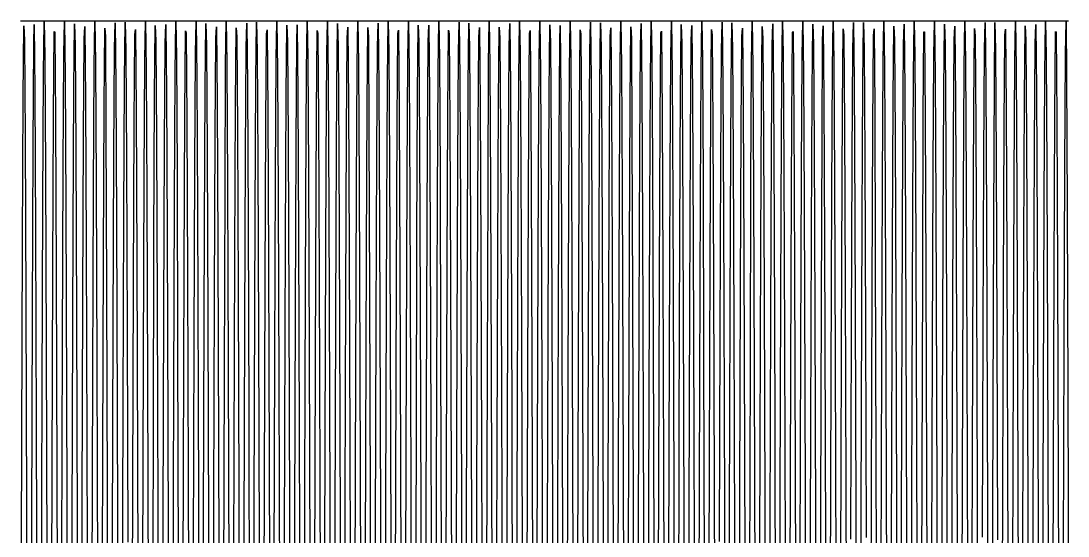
# Model space of a CAD drawing. Header units: metres. Extents: x 5 to 509, y -1 to 159.
# Drawn here: x 212.22 to 228.15, y 129.16 to 137 of the extents above; entities that cross this region are included whole.
import ezdxf

# ---------------------------------------------------------------- set-up
doc = ezdxf.new("R2010")
doc.units = ezdxf.units.M
doc.linetypes.add('DASHED', pattern=[0.6, 0.35, -0.25])
doc.layers.add('WAVE', color=7, linetype='Continuous')

msp = doc.modelspace()

# ---------------------------------------------------------------- linework, layer by layer
at = {"layer": 'WAVE', "linetype": 'DASHED'}
msp.add_lwpolyline([(212.216, 137), (212.226, 137), (212.236, 137), (212.246, 137), (212.256, 137), (212.266, 137), (212.276, 137), (212.286, 137), (212.296, 137), (212.306, 137), (212.316, 137), (212.326, 137), (212.336, 137), (212.346, 137), (212.356, 137), (212.366, 137), (212.376, 137), (212.386, 137), (212.396, 137), (212.406, 137), (212.416, 137), (212.426, 137), (212.436, 137), (212.446, 137), (212.456, 137), (212.466, 137), (212.476, 137), (212.486, 137), (212.496, 137), (212.506, 137), (212.516, 137), (212.526, 137), (212.536, 137), (212.546, 137), (212.556, 137), (212.566, 137), (212.576, 137), (212.586, 137), (212.596, 137), (212.606, 137), (212.616, 137), (212.626, 137), (212.636, 137), (212.646, 137), (212.656, 137), (212.666, 137), (212.676, 137), (212.686, 137), (212.696, 137), (212.706, 137), (212.716, 137), (212.726, 137), (212.736, 137), (212.746, 137), (212.756, 137), (212.766, 137), (212.776, 137), (212.786, 137), (212.796, 137), (212.806, 137), (212.816, 137), (212.826, 137), (212.836, 137), (212.846, 137), (212.856, 137), (212.866, 137), (212.876, 137), (212.886, 137), (212.896, 137), (212.906, 137), (212.916, 137), (212.926, 137), (212.936, 137), (212.946, 137), (212.956, 137), (212.966, 137), (212.976, 137), (212.986, 137), (212.996, 137), (213.006, 137), (213.016, 137), (213.026, 137), (213.036, 137), (213.046, 137), (213.056, 137), (213.066, 137), (213.076, 137), (213.086, 137), (213.096, 137), (213.106, 137), (213.116, 137), (213.126, 137), (213.136, 137), (213.146, 137), (213.156, 137), (213.166, 137), (213.176, 137), (213.186, 137), (213.196, 137), (213.206, 137), (213.216, 137), (213.226, 137), (213.236, 137), (213.246, 137), (213.256, 137), (213.266, 137), (213.276, 137), (213.286, 137), (213.296, 137), (213.306, 137), (213.316, 137), (213.326, 137), (213.336, 137), (213.346, 137), (213.356, 137), (213.366, 137), (213.376, 137), (213.386, 137), (213.396, 137), (213.406, 137), (213.416, 137), (213.426, 137), (213.436, 137), (213.446, 137), (213.456, 137), (213.466, 137), (213.476, 137), (213.486, 137), (213.496, 137), (213.506, 137), (213.516, 137), (213.526, 137), (213.536, 137), (213.546, 137), (213.556, 137), (213.566, 137), (213.576, 137), (213.586, 137), (213.596, 137), (213.606, 137), (213.616, 137), (213.626, 137), (213.636, 137), (213.646, 137), (213.656, 137), (213.666, 137), (213.676, 137), (213.686, 137), (213.696, 137), (213.706, 137), (213.716, 137), (213.726, 137), (213.736, 137), (213.746, 137), (213.756, 137), (213.766, 137), (213.776, 137), (213.786, 137), (213.796, 137), (213.806, 137), (213.816, 137), (213.826, 137), (213.836, 137), (213.846, 137), (213.856, 137), (213.866, 137), (213.876, 137), (213.886, 137), (213.896, 137), (213.906, 137), (213.916, 137), (213.926, 137), (213.936, 137), (213.946, 137), (213.956, 137), (213.966, 137), (213.976, 137), (213.986, 137), (213.996, 137), (214.006, 137), (214.016, 137), (214.026, 137), (214.036, 137), (214.046, 137), (214.056, 137), (214.066, 137), (214.076, 137), (214.086, 137), (214.096, 137), (214.106, 137), (214.116, 137), (214.126, 137), (214.136, 137), (214.146, 137), (214.156, 137), (214.166, 137), (214.176, 137), (214.186, 137), (214.196, 137), (214.206, 137), (214.216, 137), (214.226, 137), (214.236, 137), (214.246, 137), (214.256, 137), (214.266, 137), (214.276, 137), (214.286, 137), (214.296, 137), (214.306, 137), (214.316, 137), (214.326, 137), (214.336, 137), (214.346, 137), (214.356, 137), (214.366, 137), (214.376, 137), (214.386, 137), (214.396, 137), (214.406, 137), (214.416, 137), (214.426, 137), (214.436, 137), (214.446, 137), (214.456, 137), (214.466, 137), (214.476, 137), (214.486, 137), (214.496, 137), (214.506, 137), (214.516, 137), (214.526, 137), (214.536, 137), (214.546, 137), (214.556, 137), (214.566, 137), (214.576, 137), (214.586, 137), (214.596, 137), (214.606, 137), (214.616, 137), (214.626, 137), (214.636, 137), (214.646, 137), (214.656, 137), (214.666, 137), (214.676, 137), (214.686, 137), (214.696, 137), (214.706, 137), (214.716, 137), (214.726, 137), (214.736, 137), (214.746, 137), (214.756, 137), (214.766, 137), (214.776, 137), (214.786, 137), (214.796, 137), (214.806, 137), (214.816, 137), (214.826, 137), (214.836, 137), (214.846, 137), (214.856, 137), (214.866, 137), (214.876, 137), (214.886, 137), (214.896, 137), (214.906, 137), (214.916, 137), (214.926, 137), (214.936, 137), (214.946, 137), (214.956, 137), (214.966, 137), (214.976, 137), (214.986, 137), (214.996, 137), (215.006, 137), (215.016, 137), (215.026, 137), (215.036, 137), (215.046, 137), (215.056, 137), (215.066, 137), (215.076, 137), (215.086, 137), (215.096, 137), (215.106, 137), (215.116, 137), (215.126, 137), (215.136, 137), (215.146, 137), (215.156, 137), (215.166, 137), (215.176, 137), (215.186, 137), (215.196, 137), (215.206, 137), (215.216, 137), (215.226, 137), (215.236, 137), (215.246, 137), (215.256, 137), (215.266, 137), (215.276, 137), (215.286, 137), (215.296, 137), (215.306, 137), (215.316, 137), (215.326, 137), (215.336, 137), (215.346, 137), (215.356, 137), (215.366, 137), (215.376, 137), (215.386, 137), (215.396, 137), (215.406, 137), (215.416, 137), (215.426, 137), (215.436, 137), (215.446, 137), (215.456, 137), (215.466, 137), (215.476, 137), (215.486, 137), (215.496, 137), (215.506, 137), (215.516, 137), (215.526, 137), (215.536, 137), (215.546, 137), (215.556, 137), (215.566, 137), (215.576, 137), (215.586, 137), (215.596, 137), (215.606, 137), (215.616, 137), (215.626, 137), (215.636, 137), (215.646, 137), (215.656, 137), (215.666, 137), (215.676, 137), (215.686, 137), (215.696, 137), (215.706, 137), (215.716, 137), (215.726, 137), (215.736, 137), (215.746, 137), (215.756, 137), (215.766, 137), (215.776, 137), (215.786, 137), (215.796, 137), (215.806, 137), (215.816, 137), (215.826, 137), (215.836, 137), (215.846, 137), (215.856, 137), (215.866, 137), (215.876, 137), (215.886, 137), (215.896, 137), (215.906, 137), (215.916, 137), (215.926, 137), (215.936, 137), (215.946, 137), (215.956, 137), (215.966, 137), (215.976, 137), (215.986, 137), (215.996, 137), (216.006, 137), (216.016, 137), (216.026, 137), (216.036, 137), (216.046, 137), (216.056, 137), (216.066, 137), (216.076, 137), (216.086, 137), (216.096, 137), (216.106, 137), (216.116, 137), (216.126, 137), (216.136, 137), (216.146, 137), (216.156, 137), (216.166, 137), (216.176, 137), (216.186, 137), (216.196, 137), (216.206, 137), (216.216, 137), (216.226, 137), (216.236, 137), (216.246, 137), (216.256, 137), (216.266, 137), (216.276, 137), (216.286, 137), (216.296, 137), (216.306, 137), (216.316, 137), (216.326, 137), (216.336, 137), (216.346, 137), (216.356, 137), (216.366, 137), (216.376, 137), (216.386, 137), (216.396, 137), (216.406, 137), (216.416, 137), (216.426, 137), (216.436, 137), (216.446, 137), (216.456, 137), (216.466, 137), (216.476, 137), (216.486, 137), (216.496, 137), (216.506, 137), (216.516, 137), (216.526, 137), (216.536, 137), (216.546, 137), (216.556, 137), (216.566, 137), (216.576, 137), (216.586, 137), (216.596, 137), (216.606, 137), (216.616, 137), (216.626, 137), (216.636, 137), (216.646, 137), (216.656, 137), (216.666, 137), (216.676, 137), (216.686, 137), (216.696, 137), (216.706, 137), (216.716, 137), (216.726, 137), (216.736, 137), (216.746, 137), (216.756, 137), (216.766, 137), (216.776, 137), (216.786, 137), (216.796, 137), (216.806, 137), (216.816, 137), (216.826, 137), (216.836, 137), (216.846, 137), (216.856, 137), (216.866, 137), (216.876, 137), (216.886, 137), (216.896, 137), (216.906, 137), (216.916, 137), (216.926, 137), (216.936, 137), (216.946, 137), (216.956, 137), (216.966, 137), (216.976, 137), (216.986, 137), (216.996, 137), (217.006, 137), (217.016, 137), (217.026, 137), (217.036, 137), (217.046, 137), (217.056, 137), (217.066, 137), (217.076, 137), (217.086, 137), (217.096, 137), (217.106, 137), (217.116, 137), (217.126, 137), (217.136, 137), (217.146, 137), (217.156, 137), (217.166, 137), (217.176, 137), (217.186, 137), (217.196, 137), (217.206, 137), (217.216, 137), (217.226, 137), (217.236, 137), (217.246, 137), (217.256, 137), (217.266, 137), (217.276, 137), (217.286, 137), (217.296, 137), (217.306, 137), (217.316, 137), (217.326, 137), (217.336, 137), (217.346, 137), (217.356, 137), (217.366, 137), (217.376, 137), (217.386, 137), (217.396, 137), (217.406, 137), (217.416, 137), (217.426, 137), (217.436, 137), (217.446, 137), (217.456, 137), (217.466, 137), (217.476, 137), (217.486, 137), (217.496, 137), (217.506, 137), (217.516, 137), (217.526, 137), (217.536, 137), (217.546, 137), (217.556, 137), (217.566, 137), (217.576, 137), (217.586, 137), (217.596, 137), (217.606, 137), (217.616, 137), (217.626, 137), (217.636, 137), (217.646, 137), (217.656, 137), (217.666, 137), (217.676, 137), (217.686, 137), (217.696, 137), (217.706, 137), (217.716, 137), (217.726, 137), (217.736, 137), (217.746, 137), (217.756, 137), (217.766, 137), (217.776, 137), (217.786, 137), (217.796, 137), (217.806, 137), (217.816, 137), (217.826, 137), (217.836, 137), (217.846, 137), (217.856, 137), (217.866, 137), (217.876, 137), (217.886, 137), (217.896, 137), (217.906, 137), (217.916, 137), (217.926, 137), (217.936, 137), (217.946, 137), (217.956, 137), (217.966, 137), (217.976, 137), (217.986, 137), (217.996, 137), (218.006, 137), (218.016, 137), (218.026, 137), (218.036, 137), (218.046, 137), (218.056, 137), (218.066, 137), (218.076, 137), (218.086, 137), (218.096, 137), (218.106, 137), (218.116, 137), (218.126, 137), (218.136, 137), (218.146, 137), (218.156, 137), (218.166, 137), (218.176, 137), (218.186, 137), (218.196, 137), (218.206, 137), (218.216, 137), (218.226, 137), (218.236, 137), (218.246, 137), (218.256, 137), (218.266, 137), (218.276, 137), (218.286, 137), (218.296, 137), (218.306, 137), (218.316, 137), (218.326, 137), (218.336, 137), (218.346, 137), (218.356, 137), (218.366, 137), (218.376, 137), (218.386, 137), (218.396, 137), (218.406, 137), (218.416, 137), (218.426, 137), (218.436, 137), (218.446, 137), (218.456, 137), (218.466, 137), (218.476, 137), (218.486, 137), (218.496, 137), (218.506, 137), (218.516, 137), (218.526, 137), (218.536, 137), (218.546, 137), (218.556, 137), (218.566, 137), (218.576, 137), (218.586, 137), (218.596, 137), (218.606, 137), (218.616, 137), (218.626, 137), (218.636, 137), (218.646, 137), (218.656, 137), (218.666, 137), (218.676, 137), (218.686, 137), (218.696, 137), (218.706, 137), (218.716, 137), (218.726, 137), (218.736, 137), (218.746, 137), (218.756, 137), (218.766, 137), (218.776, 137), (218.786, 137), (218.796, 137), (218.806, 137), (218.816, 137), (218.826, 137), (218.836, 137), (218.846, 137), (218.856, 137), (218.866, 137), (218.876, 137), (218.886, 137), (218.896, 137), (218.906, 137), (218.916, 137), (218.926, 137), (218.936, 137), (218.946, 137), (218.956, 137), (218.966, 137), (218.976, 137), (218.986, 137), (218.996, 137), (219.006, 137), (219.016, 137), (219.026, 137), (219.036, 137), (219.046, 137), (219.056, 137), (219.066, 137), (219.076, 137), (219.086, 137), (219.096, 137), (219.106, 137), (219.116, 137), (219.126, 137), (219.136, 137), (219.146, 137), (219.156, 137), (219.166, 137), (219.176, 137), (219.186, 137), (219.196, 137), (219.206, 137), (219.216, 137), (219.226, 137), (219.236, 137), (219.246, 137), (219.256, 137), (219.266, 137), (219.276, 137), (219.286, 137), (219.296, 137), (219.306, 137), (219.316, 137), (219.326, 137), (219.336, 137), (219.346, 137), (219.356, 137), (219.366, 137), (219.376, 137), (219.386, 137), (219.396, 137), (219.406, 137), (219.416, 137), (219.426, 137), (219.436, 137), (219.446, 137), (219.456, 137), (219.466, 137), (219.476, 137), (219.486, 137), (219.496, 137), (219.506, 137), (219.516, 137), (219.526, 137), (219.536, 137), (219.546, 137), (219.556, 137), (219.566, 137), (219.576, 137), (219.586, 137), (219.596, 137), (219.606, 137), (219.616, 137), (219.626, 137), (219.636, 137), (219.646, 137), (219.656, 137), (219.666, 137), (219.676, 137), (219.686, 137), (219.696, 137), (219.706, 137), (219.716, 137), (219.726, 137), (219.736, 137), (219.746, 137), (219.756, 137), (219.766, 137), (219.776, 137), (219.786, 137), (219.796, 137), (219.806, 137), (219.816, 137), (219.826, 137), (219.836, 137), (219.846, 137), (219.856, 137), (219.866, 137), (219.876, 137), (219.886, 137), (219.896, 137), (219.906, 137), (219.916, 137), (219.926, 137), (219.936, 137), (219.946, 137), (219.956, 137), (219.966, 137), (219.976, 137), (219.986, 137), (219.996, 137), (220.006, 137), (220.016, 137), (220.026, 137), (220.036, 137), (220.046, 137), (220.056, 137), (220.066, 137), (220.076, 137), (220.086, 137), (220.096, 137), (220.106, 137), (220.116, 137), (220.126, 137), (220.136, 137), (220.146, 137), (220.156, 137), (220.166, 137), (220.176, 137), (220.186, 137), (220.196, 137), (220.206, 137), (220.216, 137), (220.226, 137), (220.236, 137), (220.246, 137), (220.256, 137), (220.266, 137), (220.276, 137), (220.286, 137), (220.296, 137), (220.306, 137), (220.316, 137), (220.326, 137), (220.336, 137), (220.346, 137), (220.356, 137), (220.366, 137), (220.376, 137), (220.386, 137), (220.396, 137), (220.406, 137), (220.416, 137), (220.426, 137), (220.436, 137), (220.446, 137), (220.456, 137), (220.466, 137), (220.476, 137), (220.486, 137), (220.496, 137), (220.506, 137), (220.516, 137), (220.526, 137), (220.536, 137), (220.546, 137), (220.556, 137), (220.566, 137), (220.576, 137), (220.586, 137), (220.596, 137), (220.606, 137), (220.616, 137), (220.626, 137), (220.636, 137), (220.646, 137), (220.656, 137), (220.666, 137), (220.676, 137), (220.686, 137), (220.696, 137), (220.706, 137), (220.716, 137), (220.726, 137), (220.736, 137), (220.746, 137), (220.756, 137), (220.766, 137), (220.776, 137), (220.786, 137), (220.796, 137), (220.806, 137), (220.816, 137), (220.826, 137), (220.836, 137), (220.846, 137), (220.856, 137), (220.866, 137), (220.876, 137), (220.886, 137), (220.896, 137), (220.906, 137), (220.916, 137), (220.926, 137), (220.936, 137), (220.946, 137), (220.956, 137), (220.966, 137), (220.976, 137), (220.986, 137), (220.996, 137), (221.006, 137), (221.016, 137), (221.026, 137), (221.036, 137), (221.046, 137), (221.056, 137), (221.066, 137), (221.076, 137), (221.086, 137), (221.096, 137), (221.106, 137), (221.116, 137), (221.126, 137), (221.136, 137), (221.146, 137), (221.156, 137), (221.166, 137), (221.176, 137), (221.186, 137), (221.196, 137), (221.206, 137), (221.216, 137), (221.226, 137), (221.236, 137), (221.246, 137), (221.256, 137), (221.266, 137), (221.276, 137), (221.286, 137), (221.296, 137), (221.306, 137), (221.316, 137), (221.326, 137), (221.336, 137), (221.346, 137), (221.356, 137), (221.366, 137), (221.376, 137), (221.386, 137), (221.396, 137), (221.406, 137), (221.416, 137), (221.426, 137), (221.436, 137), (221.446, 137), (221.456, 137), (221.466, 137), (221.476, 137), (221.486, 137), (221.496, 137), (221.506, 137), (221.516, 137), (221.526, 137), (221.536, 137), (221.546, 137), (221.556, 137), (221.566, 137), (221.576, 137), (221.586, 137), (221.596, 137), (221.606, 137), (221.616, 137), (221.626, 137), (221.636, 137), (221.646, 137), (221.656, 137), (221.666, 137), (221.676, 137), (221.686, 137), (221.696, 137), (221.706, 137), (221.716, 137), (221.726, 137), (221.736, 137), (221.746, 137), (221.756, 137), (221.766, 137), (221.776, 137), (221.786, 137), (221.796, 137), (221.806, 137), (221.816, 137), (221.826, 137), (221.836, 137), (221.846, 137), (221.856, 137), (221.866, 137), (221.876, 137), (221.886, 137), (221.896, 137), (221.906, 137), (221.916, 137), (221.926, 137), (221.936, 137), (221.946, 137), (221.956, 137), (221.966, 137), (221.976, 137), (221.986, 137), (221.996, 137), (222.006, 137), (222.016, 137), (222.026, 137), (222.036, 137), (222.046, 137), (222.056, 137), (222.066, 137), (222.076, 137), (222.086, 137), (222.096, 137), (222.106, 137), (222.116, 137), (222.126, 137), (222.136, 137), (222.146, 137), (222.156, 137), (222.166, 137), (222.176, 137), (222.186, 137), (222.196, 137), (222.206, 137), (222.216, 137), (222.226, 137), (222.236, 137), (222.246, 137), (222.256, 137), (222.266, 137), (222.276, 137), (222.286, 137), (222.296, 137), (222.306, 137), (222.316, 137), (222.326, 137), (222.336, 137), (222.346, 137), (222.356, 137), (222.366, 137), (222.376, 137), (222.386, 137), (222.396, 137), (222.406, 137), (222.416, 137), (222.426, 137), (222.436, 137), (222.446, 137), (222.456, 137), (222.466, 137), (222.476, 137), (222.486, 137), (222.496, 137), (222.506, 137), (222.516, 137), (222.526, 137), (222.536, 137), (222.546, 137), (222.556, 137), (222.566, 137), (222.576, 137), (222.586, 137), (222.596, 137), (222.606, 137), (222.616, 137), (222.626, 137), (222.636, 137), (222.646, 137), (222.656, 137), (222.666, 137), (222.676, 137), (222.686, 137), (222.696, 137), (222.706, 137), (222.716, 137), (222.726, 137), (222.736, 137), (222.746, 137), (222.756, 137), (222.766, 137), (222.776, 137), (222.786, 137), (222.796, 137), (222.806, 137), (222.816, 137), (222.826, 137), (222.836, 137), (222.846, 137), (222.856, 137), (222.866, 137), (222.876, 137), (222.886, 137), (222.896, 137), (222.906, 137), (222.916, 137), (222.926, 137), (222.936, 137), (222.946, 137), (222.956, 137), (222.966, 137), (222.976, 137), (222.986, 137), (222.996, 137), (223.006, 137), (223.016, 137), (223.026, 137), (223.036, 137), (223.046, 137), (223.056, 137), (223.066, 137), (223.076, 137), (223.086, 137), (223.096, 137), (223.106, 137), (223.116, 137), (223.126, 137), (223.136, 137), (223.146, 137), (223.156, 137), (223.166, 137), (223.176, 137), (223.186, 137), (223.196, 137), (223.206, 137), (223.216, 137), (223.226, 137), (223.236, 137), (223.246, 137), (223.256, 137), (223.266, 137), (223.276, 137), (223.286, 137), (223.296, 137), (223.306, 137), (223.316, 137), (223.326, 137), (223.336, 137), (223.346, 137), (223.356, 137), (223.366, 137), (223.376, 137), (223.386, 137), (223.396, 137), (223.406, 137), (223.416, 137), (223.426, 137), (223.436, 137), (223.446, 137), (223.456, 137), (223.466, 137), (223.476, 137), (223.486, 137), (223.496, 137), (223.506, 137), (223.516, 137), (223.526, 137), (223.536, 137), (223.546, 137), (223.556, 137), (223.566, 137), (223.576, 137), (223.586, 137), (223.596, 137), (223.606, 137), (223.616, 137), (223.626, 137), (223.636, 137), (223.646, 137), (223.656, 137), (223.666, 137), (223.676, 137), (223.686, 137), (223.696, 137), (223.706, 137), (223.716, 137), (223.726, 137), (223.736, 137), (223.746, 137), (223.756, 137), (223.766, 137), (223.776, 137), (223.786, 137), (223.796, 137), (223.806, 137), (223.816, 137), (223.826, 137), (223.836, 137), (223.846, 137), (223.856, 137), (223.866, 137), (223.876, 137), (223.886, 137), (223.896, 137), (223.906, 137), (223.916, 137), (223.926, 137), (223.936, 137), (223.946, 137), (223.956, 137), (223.966, 137), (223.976, 137), (223.986, 137), (223.996, 137), (224.006, 137), (224.016, 137), (224.026, 137), (224.036, 137), (224.046, 137), (224.056, 137), (224.066, 137), (224.076, 137), (224.086, 137), (224.096, 137), (224.106, 137), (224.116, 137), (224.126, 137), (224.136, 137), (224.146, 137), (224.156, 137), (224.166, 137), (224.176, 137), (224.186, 137), (224.196, 137), (224.206, 137), (224.216, 137), (224.226, 137), (224.236, 137), (224.246, 137), (224.256, 137), (224.266, 137), (224.276, 137), (224.286, 137), (224.296, 137), (224.306, 137), (224.316, 137), (224.326, 137), (224.336, 137), (224.346, 137), (224.356, 137), (224.366, 137), (224.376, 137), (224.386, 137), (224.396, 137), (224.406, 137), (224.416, 137), (224.426, 137), (224.436, 137), (224.446, 137), (224.456, 137), (224.466, 137), (224.476, 137), (224.486, 137), (224.496, 137), (224.506, 137), (224.516, 137), (224.526, 137), (224.536, 137), (224.546, 137), (224.556, 137), (224.566, 137), (224.576, 137), (224.586, 137), (224.596, 137), (224.606, 137), (224.616, 137), (224.626, 137), (224.636, 137), (224.646, 137), (224.656, 137), (224.666, 137), (224.676, 137), (224.686, 137), (224.696, 137), (224.706, 137), (224.716, 137), (224.726, 137), (224.736, 137), (224.746, 137), (224.756, 137), (224.766, 137), (224.776, 137), (224.786, 137), (224.796, 137), (224.806, 137), (224.816, 137), (224.826, 137), (224.836, 137), (224.846, 137), (224.856, 137), (224.866, 137), (224.876, 137), (224.886, 137), (224.896, 137), (224.906, 137), (224.916, 137), (224.926, 137), (224.936, 137), (224.946, 137), (224.956, 137), (224.966, 137), (224.976, 137), (224.986, 137), (224.996, 137), (225.007, 137), (225.017, 137), (225.027, 137), (225.037, 137), (225.047, 137), (225.057, 137), (225.067, 137), (225.077, 137), (225.087, 137), (225.097, 137), (225.107, 137), (225.117, 137), (225.127, 137), (225.137, 137), (225.147, 137), (225.157, 137), (225.167, 137), (225.177, 137), (225.187, 137), (225.197, 137), (225.207, 137), (225.217, 137), (225.227, 137), (225.237, 137), (225.247, 137), (225.257, 137), (225.267, 137), (225.277, 137), (225.287, 137), (225.297, 137), (225.307, 137), (225.317, 137), (225.327, 137), (225.337, 137), (225.347, 137), (225.357, 137), (225.367, 137), (225.377, 137), (225.387, 137), (225.397, 137), (225.407, 137), (225.417, 137), (225.427, 137), (225.437, 137), (225.447, 137), (225.457, 137), (225.467, 137), (225.477, 137), (225.487, 137), (225.497, 137), (225.507, 137), (225.517, 137), (225.527, 137), (225.537, 137), (225.547, 137), (225.557, 137), (225.567, 137), (225.577, 137), (225.587, 137), (225.597, 137), (225.607, 137), (225.617, 137), (225.627, 137), (225.637, 137), (225.647, 137), (225.657, 137), (225.667, 137), (225.677, 137), (225.687, 137), (225.697, 137), (225.707, 137), (225.717, 137), (225.727, 137), (225.737, 137), (225.747, 137), (225.757, 137), (225.767, 137), (225.777, 137), (225.787, 137), (225.797, 137), (225.807, 137), (225.817, 137), (225.827, 137), (225.837, 137), (225.847, 137), (225.857, 137), (225.867, 137), (225.877, 137), (225.887, 137), (225.897, 137), (225.907, 137), (225.917, 137), (225.927, 137), (225.937, 137), (225.947, 137), (225.957, 137), (225.967, 137), (225.977, 137), (225.987, 137), (225.997, 137), (226.007, 137), (226.017, 137), (226.027, 137), (226.037, 137), (226.047, 137), (226.057, 137), (226.067, 137), (226.077, 137), (226.087, 137), (226.097, 137), (226.107, 137), (226.117, 137), (226.127, 137), (226.137, 137), (226.147, 137), (226.157, 137), (226.167, 137), (226.177, 137), (226.187, 137), (226.197, 137), (226.207, 137), (226.217, 137), (226.227, 137), (226.237, 137), (226.247, 137), (226.257, 137), (226.267, 137), (226.277, 137), (226.287, 137), (226.297, 137), (226.307, 137), (226.317, 137), (226.327, 137), (226.337, 137), (226.347, 137), (226.357, 137), (226.367, 137), (226.377, 137), (226.387, 137), (226.397, 137), (226.407, 137), (226.417, 137), (226.427, 137), (226.437, 137), (226.447, 137), (226.457, 137), (226.467, 137), (226.477, 137), (226.487, 137), (226.497, 137), (226.507, 137), (226.517, 137), (226.527, 137), (226.537, 137), (226.547, 137), (226.557, 137), (226.567, 137), (226.577, 137), (226.587, 137), (226.597, 137), (226.607, 137), (226.617, 137), (226.627, 137), (226.637, 137), (226.647, 137), (226.657, 137), (226.667, 137), (226.677, 137), (226.687, 137), (226.697, 137), (226.707, 137), (226.717, 137), (226.727, 137), (226.737, 137), (226.747, 137), (226.757, 137), (226.767, 137), (226.777, 137), (226.787, 137), (226.797, 137), (226.807, 137), (226.817, 137), (226.827, 137), (226.837, 137), (226.847, 137), (226.857, 137), (226.867, 137), (226.877, 137), (226.887, 137), (226.897, 137), (226.907, 137), (226.917, 137), (226.927, 137), (226.937, 137), (226.947, 137), (226.957, 137), (226.967, 137), (226.977, 137), (226.987, 137), (226.997, 137), (227.007, 137), (227.017, 137), (227.027, 137), (227.037, 137), (227.047, 137), (227.057, 137), (227.067, 137), (227.077, 137), (227.087, 137), (227.097, 137), (227.107, 137), (227.117, 137), (227.127, 137), (227.137, 137), (227.147, 137), (227.157, 137), (227.167, 137), (227.177, 137), (227.187, 137), (227.197, 137), (227.207, 137), (227.217, 137), (227.227, 137), (227.237, 137), (227.247, 137), (227.257, 137), (227.267, 137), (227.277, 137), (227.287, 137), (227.297, 137), (227.307, 137), (227.317, 137), (227.327, 137), (227.337, 137), (227.347, 137), (227.357, 137), (227.367, 137), (227.377, 137), (227.387, 137), (227.397, 137), (227.407, 137), (227.417, 137), (227.427, 137), (227.437, 137), (227.447, 137), (227.457, 137), (227.467, 137), (227.477, 137), (227.487, 137), (227.497, 137), (227.507, 137), (227.517, 137), (227.527, 137), (227.537, 137), (227.547, 137), (227.557, 137), (227.567, 137), (227.577, 137), (227.587, 137), (227.597, 137), (227.607, 137), (227.617, 137), (227.627, 137), (227.637, 137), (227.647, 137), (227.657, 137), (227.667, 137), (227.677, 137), (227.687, 137), (227.697, 137), (227.707, 137), (227.717, 137), (227.727, 137), (227.737, 137), (227.747, 137), (227.757, 137), (227.767, 137), (227.777, 137), (227.787, 137), (227.797, 137), (227.807, 137), (227.817, 137), (227.827, 137), (227.837, 137), (227.847, 137), (227.857, 137), (227.867, 137), (227.877, 137), (227.887, 137), (227.897, 137), (227.907, 137), (227.917, 137), (227.927, 137), (227.937, 137), (227.947, 137), (227.957, 137), (227.967, 137), (227.977, 137), (227.987, 137), (227.997, 137), (228.007, 137), (228.017, 137), (228.027, 137), (228.037, 137), (228.047, 137), (228.057, 137), (228.067, 137), (228.077, 137), (228.087, 137), (228.097, 137), (228.107, 137), (228.117, 137), (228.127, 137), (228.137, 137), (228.147, 137), (228.157, 137)], dxfattribs=at)
at = {"layer": 'WAVE'}
for points in [[(212.536, 128.157), (212.546, 131.386), (212.556, 134.223), (212.566, 136.2), (212.576, 136.993), (212.586, 136.471), (212.596, 134.72), (212.606, 132.028), (212.616, 128.838)], [(212.846, 128.915), (212.856, 132.099), (212.866, 134.773), (212.876, 136.498), (212.886, 136.989), (212.896, 136.166), (212.906, 134.164), (212.916, 131.313), (212.926, 128.081)], [(213.306, 128.42), (213.316, 131.637), (213.326, 134.42), (213.336, 136.311), (213.346, 137), (213.356, 136.372), (213.366, 134.532), (213.376, 131.782), (213.386, 128.574)], [(213.606, 125.987), (213.616, 129.178), (213.626, 132.34), (213.636, 134.953), (213.646, 136.586), (213.656, 136.971), (213.666, 136.045), (213.676, 133.96), (213.686, 131.059), (213.696, 127.819)], [(213.766, 127.928), (213.776, 131.164), (213.786, 134.045), (213.796, 136.096), (213.806, 136.98), (213.816, 136.55), (213.826, 134.879), (213.836, 132.241), (213.846, 129.069)], [(214.076, 128.683), (214.086, 131.884), (214.096, 134.611), (214.106, 136.414), (214.116, 136.998), (214.126, 136.266), (214.136, 134.339), (214.146, 131.533), (214.156, 128.311)], [(214.536, 128.19), (214.546, 131.417), (214.556, 134.247), (214.566, 136.214), (214.576, 136.994), (214.586, 136.459), (214.596, 134.697), (214.606, 131.998), (214.616, 128.805)], [(214.846, 128.947), (214.856, 132.129), (214.866, 134.796), (214.876, 136.509), (214.886, 136.987), (214.896, 136.151), (214.906, 134.139), (214.916, 131.281), (214.926, 128.048)], [(215.306, 128.453), (215.316, 131.667), (215.326, 134.444), (215.336, 136.324), (215.346, 137), (215.356, 136.36), (215.366, 134.509), (215.376, 131.751), (215.386, 128.542)], [(215.606, 126.018), (215.616, 129.211), (215.626, 132.37), (215.636, 134.974), (215.646, 136.596), (215.656, 136.968), (215.666, 136.029), (215.676, 133.934), (215.686, 131.027), (215.696, 127.787)], [(215.766, 127.96), (215.776, 131.196), (215.786, 134.071), (215.796, 136.111), (215.806, 136.982), (215.816, 136.539), (215.826, 134.857), (215.836, 132.211), (215.846, 129.036)], [(216.076, 128.716), (216.086, 131.915), (216.096, 134.634), (216.106, 136.426), (216.116, 136.997), (216.126, 136.252), (216.136, 134.314), (216.146, 131.502), (216.156, 128.278)], [(216.536, 128.222), (216.546, 131.448), (216.556, 134.272), (216.566, 136.228), (216.576, 136.995), (216.586, 136.447), (216.596, 134.674), (216.606, 131.967), (216.616, 128.773)], [(216.846, 128.98), (216.856, 132.159), (216.866, 134.818), (216.876, 136.52), (216.886, 136.985), (216.896, 136.137), (216.906, 134.114), (216.916, 131.25), (216.926, 128.016)], [(216.996, 127.731), (217.006, 130.973), (217.016, 133.89), (217.026, 136.002), (217.036, 136.963), (217.046, 136.614), (217.056, 135.012), (217.066, 132.421), (217.076, 129.268), (217.086, 126.07)], [(217.306, 128.485), (217.316, 131.698), (217.326, 134.467), (217.336, 136.337), (217.346, 137), (217.356, 136.347), (217.366, 134.485), (217.376, 131.721), (217.386, 128.509)], [(217.606, 126.048), (217.616, 129.244), (217.626, 132.4), (217.636, 134.996), (217.646, 136.606), (217.656, 136.965), (217.666, 136.014), (217.676, 133.908), (217.686, 130.996), (217.696, 127.755)], [(217.766, 127.992), (217.776, 131.227), (217.786, 134.096), (217.796, 136.126), (217.806, 136.984), (217.816, 136.528), (217.826, 134.835), (217.836, 132.181), (217.846, 129.004)], [(218.076, 128.749), (218.086, 131.945), (218.096, 134.657), (218.106, 136.438), (218.116, 136.996), (218.126, 136.238), (218.136, 134.29), (218.146, 131.471), (218.156, 128.246)], [(218.536, 128.255), (218.546, 131.479), (218.556, 134.296), (218.566, 136.242), (218.576, 136.996), (218.586, 136.435), (218.596, 134.651), (218.606, 131.937), (218.616, 128.74)], [(218.846, 129.013), (218.856, 132.189), (218.866, 134.841), (218.876, 136.531), (218.886, 136.983), (218.896, 136.122), (218.906, 134.089), (218.916, 131.219), (218.926, 127.984)], [(218.996, 127.763), (219.006, 131.004), (219.016, 133.915), (219.026, 136.018), (219.036, 136.966), (219.046, 136.604), (219.056, 134.99), (219.066, 132.392), (219.076, 129.235), (219.086, 126.04)], [(219.306, 128.518), (219.316, 131.729), (219.326, 134.491), (219.336, 136.35), (219.346, 137), (219.356, 136.334), (219.366, 134.461), (219.376, 131.69), (219.386, 128.476)], [(219.766, 128.025), (219.776, 131.259), (219.786, 134.121), (219.796, 136.141), (219.806, 136.986), (219.816, 136.517), (219.826, 134.812), (219.836, 132.151), (219.846, 128.971)], [(220.076, 128.781), (220.086, 131.975), (220.096, 134.68), (220.106, 136.45), (220.116, 136.995), (220.126, 136.224), (220.136, 134.265), (220.146, 131.44), (220.156, 128.213)], [(220.536, 128.287), (220.546, 131.51), (220.556, 134.321), (220.566, 136.256), (220.576, 136.997), (220.586, 136.423), (220.596, 134.628), (220.606, 131.907), (220.616, 128.707)], [(220.846, 129.045), (220.856, 132.219), (220.866, 134.863), (220.876, 136.542), (220.886, 136.981), (220.896, 136.107), (220.906, 134.064), (220.916, 131.187), (220.926, 127.951)], [(220.996, 127.796), (221.006, 131.036), (221.016, 133.941), (221.026, 136.034), (221.036, 136.969), (221.046, 136.593), (221.056, 134.969), (221.066, 132.362), (221.076, 129.202), (221.086, 126.009)], [(221.306, 128.55), (221.316, 131.76), (221.326, 134.515), (221.336, 136.363), (221.346, 137), (221.356, 136.321), (221.366, 134.437), (221.376, 131.659), (221.386, 128.444)], [(221.766, 128.057), (221.776, 131.29), (221.786, 134.146), (221.796, 136.155), (221.806, 136.988), (221.816, 136.506), (221.826, 134.79), (221.836, 132.121), (221.846, 128.938)], [(222.076, 128.814), (222.086, 132.006), (222.096, 134.703), (222.106, 136.462), (222.116, 136.994), (222.126, 136.21), (222.136, 134.241), (222.146, 131.409), (222.156, 128.181)], [(222.536, 128.32), (222.546, 131.541), (222.556, 134.345), (222.566, 136.27), (222.576, 136.998), (222.586, 136.411), (222.596, 134.604), (222.606, 131.876), (222.616, 128.675)], [(222.846, 129.078), (222.856, 132.249), (222.866, 134.885), (222.876, 136.553), (222.886, 136.979), (222.896, 136.092), (222.906, 134.038), (222.916, 131.156), (222.926, 127.919)], [(222.996, 127.828), (223.006, 131.067), (223.016, 133.967), (223.026, 136.049), (223.036, 136.972), (223.046, 136.583), (223.056, 134.947), (223.066, 132.332), (223.076, 129.17), (223.086, 125.979)], [(223.306, 128.583), (223.316, 131.79), (223.326, 134.539), (223.336, 136.376), (223.346, 137), (223.356, 136.307), (223.366, 134.413), (223.376, 131.628), (223.386, 128.411)], [(223.766, 128.09), (223.776, 131.321), (223.786, 134.171), (223.796, 136.17), (223.806, 136.99), (223.816, 136.495), (223.826, 134.767), (223.836, 132.091), (223.846, 128.906)], [(224.076, 128.847), (224.086, 132.036), (224.096, 134.726), (224.106, 136.474), (224.116, 136.992), (224.126, 136.196), (224.136, 134.216), (224.146, 131.378), (224.156, 128.148)], [(224.536, 128.352), (224.546, 131.572), (224.556, 134.369), (224.566, 136.283), (224.576, 136.999), (224.586, 136.398), (224.596, 134.581), (224.606, 131.846), (224.616, 128.642)], [(224.846, 129.111), (224.856, 132.279), (224.866, 134.907), (224.876, 136.564), (224.886, 136.976), (224.896, 136.077), (224.906, 134.013), (224.916, 131.124), (224.926, 127.886)], [(224.996, 127.86), (225.007, 131.099), (225.017, 133.992), (225.027, 136.064), (225.037, 136.974), (225.047, 136.572), (225.057, 134.925), (225.067, 132.303), (225.077, 129.137)], [(225.307, 128.616), (225.317, 131.821), (225.327, 134.562), (225.337, 136.388), (225.347, 136.999), (225.357, 136.294), (225.367, 134.389), (225.377, 131.597), (225.387, 128.379)], [(225.767, 128.122), (225.777, 131.352), (225.787, 134.196), (225.797, 136.184), (225.807, 136.991), (225.817, 136.483), (225.827, 134.744), (225.837, 132.06), (225.847, 128.873)], [(226.077, 128.879), (226.087, 132.066), (226.097, 134.749), (226.107, 136.485), (226.117, 136.991), (226.127, 136.182), (226.137, 134.191), (226.147, 131.346), (226.157, 128.116)], [(226.537, 128.385), (226.547, 131.603), (226.557, 134.394), (226.567, 136.297), (226.577, 136.999), (226.587, 136.386), (226.597, 134.558), (226.607, 131.815), (226.617, 128.609)], [(226.847, 129.143), (226.857, 132.308), (226.867, 134.929), (226.877, 136.575), (226.887, 136.974), (226.897, 136.061), (226.907, 133.987), (226.917, 131.093), (226.927, 127.854)], [(226.997, 127.893), (227.007, 131.13), (227.017, 134.018), (227.027, 136.08), (227.037, 136.977), (227.047, 136.562), (227.057, 134.903), (227.067, 132.273), (227.077, 129.104)], [(227.307, 128.648), (227.317, 131.851), (227.327, 134.586), (227.337, 136.401), (227.347, 136.999), (227.357, 136.281), (227.367, 134.365), (227.377, 131.566), (227.387, 128.346)], [(227.767, 128.155), (227.777, 131.384), (227.787, 134.221), (227.797, 136.199), (227.807, 136.993), (227.817, 136.472), (227.827, 134.722), (227.837, 132.03), (227.847, 128.84)], [(228.077, 128.912), (228.087, 132.096), (228.097, 134.771), (228.107, 136.497), (228.117, 136.989), (228.127, 136.167), (228.137, 134.166), (228.147, 131.315), (228.157, 128.083)], [(212.226, 127.407), (212.236, 130.652), (212.246, 133.625), (212.256, 135.837), (212.266, 136.924), (212.276, 136.708), (212.286, 135.224), (212.296, 132.716), (212.306, 129.596), (212.316, 126.379)], [(212.376, 126.203), (212.386, 129.41), (212.396, 132.549), (212.406, 135.105), (212.416, 136.656), (212.426, 136.948), (212.436, 135.932), (212.446, 133.776), (212.456, 130.835), (212.466, 127.591)], [(212.686, 126.925), (212.696, 130.165), (212.706, 133.212), (212.716, 135.567), (212.726, 136.841), (212.736, 136.826), (212.746, 135.523), (212.756, 133.147), (212.766, 130.089), (212.776, 126.851)], [(212.996, 127.667), (213.006, 130.909), (213.016, 133.838), (213.026, 135.97), (213.036, 136.956), (213.046, 136.633), (213.056, 135.055), (213.066, 132.48), (213.076, 129.333), (213.086, 126.131)], [(213.146, 126.451), (213.156, 129.673), (213.166, 132.784), (213.176, 135.272), (213.186, 136.728), (213.196, 136.914), (213.206, 135.797), (213.216, 133.562), (213.226, 130.577), (213.236, 127.332)], [(213.456, 127.181), (213.466, 130.425), (213.476, 133.434), (213.486, 135.714), (213.496, 136.889), (213.506, 136.767), (213.516, 135.367), (213.526, 132.919), (213.536, 129.827), (213.546, 126.598)], [(213.916, 126.703), (213.926, 129.935), (213.936, 133.014), (213.946, 135.432), (213.956, 136.792), (213.966, 136.871), (213.976, 135.654), (213.986, 133.343), (213.996, 130.317), (214.006, 127.075)], [(214.226, 127.439), (214.236, 130.684), (214.246, 133.652), (214.256, 135.854), (214.266, 136.929), (214.276, 136.699), (214.286, 135.203), (214.296, 132.687), (214.306, 129.564), (214.316, 126.348)], [(214.376, 126.233), (214.386, 129.442), (214.396, 132.578), (214.406, 135.126), (214.416, 136.665), (214.426, 136.944), (214.436, 135.916), (214.446, 133.75), (214.456, 130.803), (214.466, 127.559)], [(214.686, 126.957), (214.696, 130.197), (214.706, 133.24), (214.716, 135.586), (214.726, 136.848), (214.736, 136.819), (214.746, 135.504), (214.756, 133.119), (214.766, 130.056), (214.776, 126.82)], [(214.996, 127.699), (215.006, 130.941), (215.016, 133.864), (215.026, 135.986), (215.036, 136.96), (215.046, 136.624), (215.056, 135.033), (215.066, 132.451), (215.076, 129.3), (215.086, 126.1)], [(215.146, 126.482), (215.156, 129.705), (215.166, 132.812), (215.176, 135.292), (215.186, 136.737), (215.196, 136.909), (215.206, 135.78), (215.216, 133.535), (215.226, 130.545), (215.236, 127.3)], [(215.456, 127.213), (215.466, 130.457), (215.476, 133.461), (215.486, 135.732), (215.496, 136.895), (215.506, 136.759), (215.516, 135.347), (215.526, 132.89), (215.536, 129.794), (215.546, 126.567)], [(215.916, 126.734), (215.926, 129.968), (215.936, 133.042), (215.946, 135.452), (215.956, 136.8), (215.966, 136.865), (215.976, 135.636), (215.986, 133.315), (215.996, 130.285), (216.006, 127.043)], [(216.226, 127.471), (216.236, 130.716), (216.246, 133.678), (216.256, 135.871), (216.266, 136.933), (216.276, 136.691), (216.286, 135.183), (216.296, 132.658), (216.306, 129.531), (216.316, 126.317)], [(216.376, 126.264), (216.386, 129.475), (216.396, 132.607), (216.406, 135.147), (216.416, 136.675), (216.426, 136.94), (216.436, 135.9), (216.446, 133.724), (216.456, 130.771), (216.466, 127.527)], [(216.686, 126.988), (216.696, 130.229), (216.706, 133.268), (216.716, 135.604), (216.726, 136.854), (216.736, 136.812), (216.746, 135.485), (216.756, 133.091), (216.766, 130.024), (216.776, 126.788)], [(217.146, 126.513), (217.156, 129.738), (217.166, 132.841), (217.176, 135.312), (217.186, 136.745), (217.196, 136.904), (217.206, 135.762), (217.216, 133.508), (217.226, 130.513), (217.236, 127.268)], [(217.456, 127.245), (217.466, 130.489), (217.476, 133.489), (217.486, 135.749), (217.496, 136.9), (217.506, 136.751), (217.516, 135.327), (217.526, 132.862), (217.536, 129.762), (217.546, 126.536)], [(217.916, 126.766), (217.926, 130), (217.936, 133.07), (217.946, 135.471), (217.956, 136.807), (217.966, 136.859), (217.976, 135.618), (217.986, 133.288), (217.996, 130.253), (218.006, 127.012)], [(218.226, 127.503), (218.236, 130.748), (218.246, 133.705), (218.256, 135.887), (218.266, 136.937), (218.276, 136.681), (218.286, 135.162), (218.296, 132.629), (218.306, 129.499), (218.316, 126.286)], [(218.376, 126.295), (218.386, 129.507), (218.396, 132.637), (218.406, 135.168), (218.416, 136.684), (218.426, 136.936), (218.436, 135.883), (218.446, 133.697), (218.456, 130.739), (218.466, 127.495)], [(218.686, 127.02), (218.696, 130.261), (218.706, 133.295), (218.716, 135.623), (218.726, 136.86), (218.736, 136.805), (218.746, 135.466), (218.756, 133.063), (218.766, 129.991), (218.776, 126.757)], [(219.146, 126.544), (219.156, 129.77), (219.166, 132.87), (219.176, 135.332), (219.186, 136.753), (219.196, 136.899), (219.206, 135.745), (219.216, 133.481), (219.226, 130.481), (219.236, 127.236)], [(219.456, 127.277), (219.466, 130.521), (219.476, 133.516), (219.486, 135.767), (219.496, 136.905), (219.506, 136.743), (219.516, 135.307), (219.526, 132.833), (219.536, 129.729), (219.546, 126.505)], [(219.606, 126.078), (219.616, 129.276), (219.626, 132.429), (219.636, 135.018), (219.646, 136.616), (219.656, 136.962), (219.666, 135.998), (219.676, 133.883), (219.686, 130.964), (219.696, 127.722)], [(219.916, 126.797), (219.926, 130.033), (219.936, 133.098), (219.946, 135.49), (219.956, 136.814), (219.966, 136.852), (219.976, 135.599), (219.986, 133.26), (219.996, 130.22), (220.006, 126.98)], [(220.226, 127.535), (220.236, 130.78), (220.246, 133.731), (220.256, 135.904), (220.266, 136.941), (220.276, 136.672), (220.286, 135.141), (220.296, 132.6), (220.306, 129.466), (220.316, 126.256)], [(220.376, 126.325), (220.386, 129.54), (220.396, 132.666), (220.406, 135.188), (220.416, 136.693), (220.426, 136.932), (220.436, 135.866), (220.446, 133.671), (220.456, 130.707), (220.466, 127.463)], [(220.686, 127.052), (220.696, 130.294), (220.706, 133.323), (220.716, 135.641), (220.726, 136.866), (220.736, 136.798), (220.746, 135.446), (220.756, 133.035), (220.766, 129.959), (220.776, 126.726)], [(221.146, 126.576), (221.156, 129.803), (221.166, 132.898), (221.176, 135.352), (221.186, 136.761), (221.196, 136.893), (221.206, 135.727), (221.216, 133.454), (221.226, 130.448), (221.236, 127.205)], [(221.456, 127.309), (221.466, 130.553), (221.476, 133.542), (221.486, 135.784), (221.496, 136.91), (221.506, 136.735), (221.516, 135.287), (221.526, 132.805), (221.536, 129.697), (221.546, 126.474)], [(221.606, 126.109), (221.616, 129.309), (221.626, 132.459), (221.636, 135.039), (221.646, 136.626), (221.656, 136.959), (221.666, 135.982), (221.676, 133.857), (221.686, 130.932), (221.696, 127.69)], [(221.916, 126.828), (221.926, 130.065), (221.936, 133.126), (221.946, 135.509), (221.956, 136.821), (221.966, 136.846), (221.976, 135.581), (221.986, 133.233), (221.996, 130.188), (222.006, 126.948)], [(222.226, 127.568), (222.236, 130.811), (222.246, 133.757), (222.256, 135.92), (222.266, 136.945), (222.276, 136.663), (222.286, 135.12), (222.296, 132.57), (222.306, 129.433), (222.316, 126.225)], [(222.376, 126.356), (222.386, 129.573), (222.396, 132.695), (222.406, 135.209), (222.416, 136.702), (222.426, 136.928), (222.436, 135.849), (222.446, 133.644), (222.456, 130.675), (222.466, 127.431)], [(222.686, 127.084), (222.696, 130.326), (222.706, 133.35), (222.716, 135.659), (222.726, 136.872), (222.736, 136.79), (222.746, 135.427), (222.756, 133.006), (222.766, 129.927), (222.776, 126.694)], [(223.146, 126.607), (223.156, 129.835), (223.166, 132.927), (223.176, 135.372), (223.186, 136.769), (223.196, 136.888), (223.206, 135.709), (223.216, 133.427), (223.226, 130.416), (223.236, 127.173)], [(223.456, 127.341), (223.466, 130.585), (223.476, 133.569), (223.486, 135.802), (223.496, 136.915), (223.506, 136.726), (223.516, 135.266), (223.526, 132.776), (223.536, 129.664), (223.546, 126.443)], [(223.606, 126.139), (223.616, 129.342), (223.626, 132.488), (223.636, 135.061), (223.646, 136.636), (223.656, 136.955), (223.666, 135.966), (223.676, 133.831), (223.686, 130.901), (223.696, 127.658)], [(223.916, 126.86), (223.926, 130.097), (223.936, 133.154), (223.946, 135.528), (223.956, 136.828), (223.966, 136.84), (223.976, 135.562), (223.986, 133.205), (223.996, 130.156), (224.006, 126.917)], [(224.226, 127.6), (224.236, 130.843), (224.246, 133.783), (224.256, 135.937), (224.266, 136.949), (224.276, 136.653), (224.286, 135.099), (224.296, 132.541), (224.306, 129.401), (224.316, 126.194)], [(224.376, 126.387), (224.386, 129.605), (224.396, 132.724), (224.406, 135.229), (224.416, 136.711), (224.426, 136.923), (224.436, 135.832), (224.446, 133.618), (224.456, 130.643), (224.466, 127.399)], [(224.686, 127.115), (224.696, 130.358), (224.706, 133.378), (224.716, 135.677), (224.726, 136.878), (224.736, 136.783), (224.746, 135.407), (224.756, 132.978), (224.766, 129.894), (224.776, 126.663)], [(225.147, 126.638), (225.157, 129.868), (225.167, 132.955), (225.177, 135.392), (225.187, 136.777), (225.197, 136.882), (225.207, 135.692), (225.217, 133.4), (225.227, 130.384), (225.237, 127.141)], [(225.457, 127.373), (225.467, 130.617), (225.477, 133.596), (225.487, 135.819), (225.497, 136.92), (225.507, 136.718), (225.517, 135.246), (225.527, 132.747), (225.537, 129.631), (225.547, 126.412)], [(225.607, 126.17), (225.617, 129.374), (225.627, 132.517), (225.637, 135.082), (225.647, 136.646), (225.657, 136.952), (225.667, 135.95), (225.677, 133.805), (225.687, 130.869), (225.697, 127.626)], [(225.917, 126.891), (225.927, 130.13), (225.937, 133.182), (225.947, 135.547), (225.957, 136.834), (225.967, 136.833), (225.977, 135.543), (225.987, 133.177), (225.997, 130.124), (226.007, 126.885)], [(226.227, 127.632), (226.237, 130.875), (226.247, 133.81), (226.257, 135.953), (226.267, 136.953), (226.277, 136.644), (226.287, 135.078), (226.297, 132.512), (226.307, 129.368), (226.317, 126.164)], [(226.377, 126.418), (226.387, 129.638), (226.397, 132.752), (226.407, 135.25), (226.417, 136.719), (226.427, 136.919), (226.437, 135.815), (226.447, 133.591), (226.457, 130.611), (226.467, 127.367)], [(226.687, 127.147), (226.697, 130.39), (226.707, 133.405), (226.717, 135.695), (226.727, 136.884), (226.737, 136.775), (226.747, 135.388), (226.757, 132.95), (226.767, 129.862), (226.777, 126.632)], [(227.147, 126.669), (227.157, 129.9), (227.167, 132.983), (227.177, 135.411), (227.187, 136.784), (227.197, 136.877), (227.207, 135.674), (227.217, 133.372), (227.227, 130.352), (227.237, 127.109)], [(227.457, 127.405), (227.467, 130.649), (227.477, 133.623), (227.487, 135.836), (227.497, 136.924), (227.507, 136.709), (227.517, 135.226), (227.527, 132.718), (227.537, 129.599), (227.547, 126.381)], [(227.607, 126.2), (227.617, 129.407), (227.627, 132.547), (227.637, 135.103), (227.647, 136.655), (227.657, 136.948), (227.667, 135.934), (227.677, 133.778), (227.687, 130.837), (227.697, 127.594)], [(227.917, 126.923), (227.927, 130.162), (227.937, 133.21), (227.947, 135.566), (227.957, 136.841), (227.967, 136.826), (227.977, 135.524), (227.987, 133.149), (227.997, 130.091), (228.007, 126.854)]]:
    msp.add_lwpolyline(points, dxfattribs=at)

doc.saveas('drawing.dxf')
